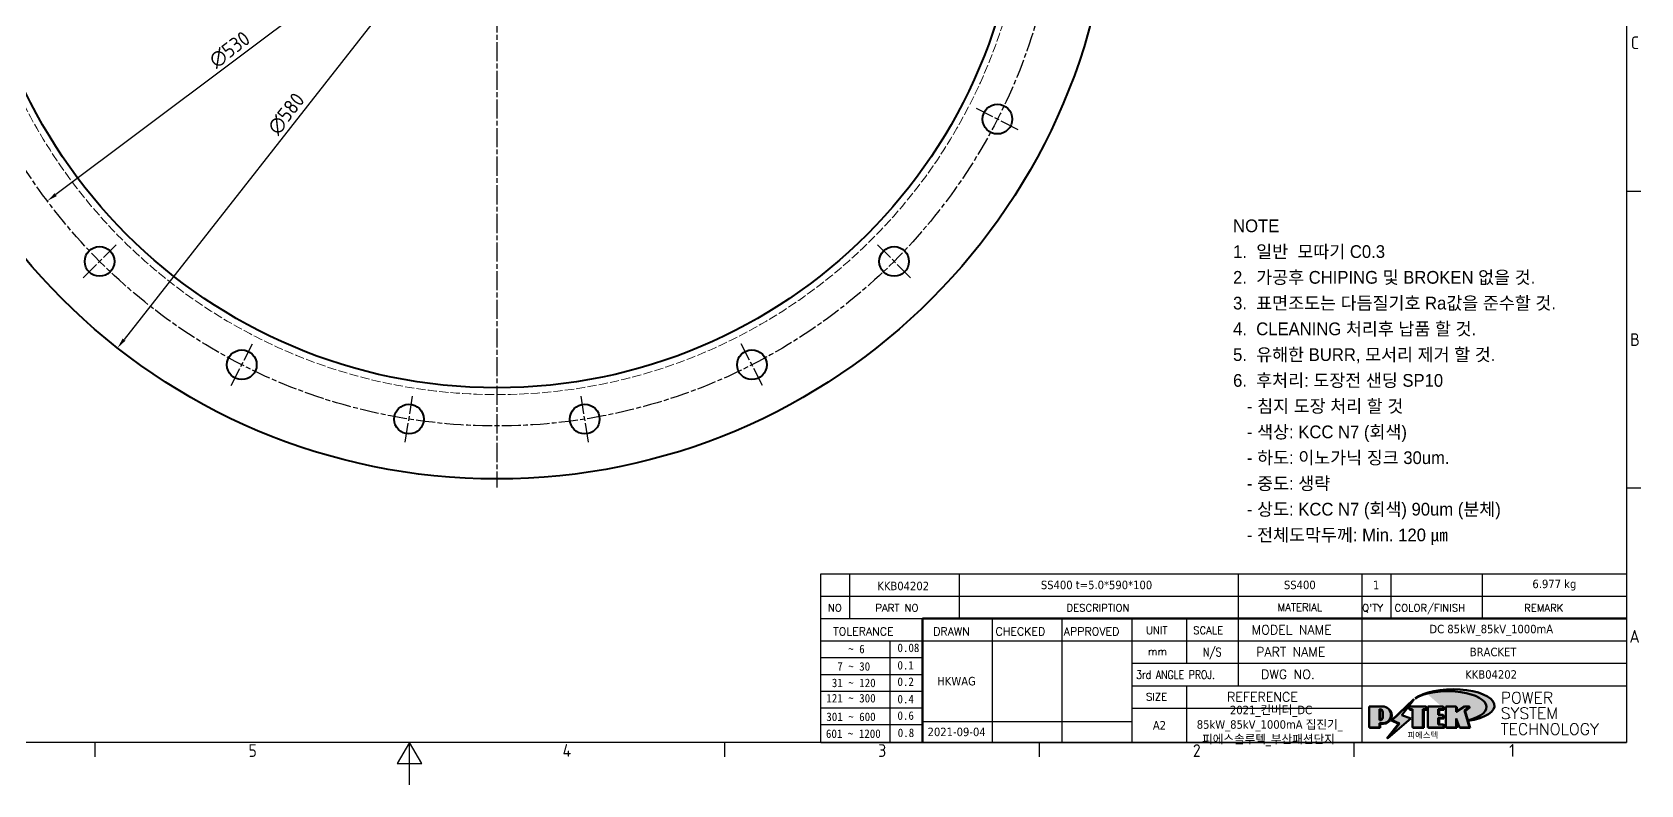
# Model space of a CAD drawing. Header units: millimetres. Extents: x 0 to 1188, y 0 to 840.
# Drawn here: x 416 to 1175, y 0 to 355 of the extents above; entities that cross this region are included whole.
import ezdxf
from ezdxf.enums import TextEntityAlignment as Align

# ---------------------------------------------------------------- set-up
doc = ezdxf.new("R2010")
doc.units = ezdxf.units.MM
doc.header["$LTSCALE"] = 2
doc.linetypes.add('CHAIN', pattern=[0.35429999999999995, 0.2362, -0.0295, 0.0591, -0.0295])
doc.linetypes.add('DASHED', pattern=[0.2067, 0.1654, -0.0413])
doc.layers.get('0').update_dxf_attribs({"color": 3, "lineweight": 25})
for name, color, linetype, lineweight in [('가려진 것(ISO)', 2, 'DASHED', 18), ('가시적인 것(ISO)', 3, 'Continuous', 40), ('경계(ISO)', 7, 'Continuous', 25), ('기호(ISO)', 5, 'Continuous', 25), ('제목(ISO)', 5, 'Continuous', 50), ('중심 표식(ISO)', 1, 'Continuous', 25), ('중심선(ISO)', 1, 'Continuous', 25), ('치수(ISO)', 2, 'Continuous', 25), ('해치(ISO)', 7, 'Continuous', 18)]:
    doc.layers.add(name, color=color, linetype=linetype, lineweight=lineweight)
doc.styles.add('HAN_291', font='')
doc.styles.add('HAN_370', font='', dxfattribs={"width": 2})
doc.styles.add('ISO Proportional', font='arial.ttf')
doc.styles.add('RC_284', font='ROMANC.shx')
doc.styles.add('RC_287', font='ROMANC.shx')
doc.styles.add('RC_292', font='ROMANC.shx')
doc.styles.add('ROMANT_294', font='romant.shx')
doc.styles.add('문자 텍스트_M2B', font='isocp.shx')
doc.styles.add('치수 텍스트_PSTEK_POSCO', font='isocp.shx')
doc.styles.add('텍스트 스타일198', font='tahoma.ttf')
doc.styles.add('텍스트 스타일333', font='ROMANC.shx', dxfattribs={"width": 0.800000011920929})
doc.styles.get('HAN_291').set_extended_font_data('GulimChe')
doc.styles.get('HAN_370').set_extended_font_data('GulimChe')
doc.dimstyles.new('치수_PSTEK_POSCO', dxfattribs={"dimscale": 2, "dimtxt": 3.5, "dimasz": 2.5, "dimexe": 2, "dimexo": 2.5, "dimgap": 1, "dimtad": 1, "dimrnd": 1e-08, "dimdsep": 46, "dimtxsty": '치수 텍스트_PSTEK_POSCO', "dimcen": 0.09, "dimdle": 10, "dimclrd": 7, "dimclre": 7, "dimclrt": 2, "dimadec": 1, "dimazin": 2, "dimtfac": 1, "dimtmove": 0, "dimatfit": 3, "dimfxl": 0, "dimtolj": 1, "dimlwd": -1, "dimlwe": -1, "dimarcsym": 0})

# ---------------------------------------------------------------- blocks, each defined once
blk = doc.blocks.new('경계 Default Border')
at = {"layer": '경계(ISO)'}
for p, q in [((584.0000152587891, 140), (587.400016784668, 140)), ((584.0000152587891, 70), (587.400016784668, 70)), ((222.7499961853027, 10), (222.7499961853027, 6.599999666213989)), ((371.25, 10), (371.25, 6.599999666213989)), ((445.4999923706055, 10), (445.4999923706055, 6.599999666213989)), ((519.7499847412109, 10), (519.7499847412109, 6.599999666213989))]:
    blk.add_line(p, q, dxfattribs=at)
at = {"layer": '경계(ISO)', "flags": 128}
for points in [[(10, 10), (10, 410), (584.0000152587891, 410), (584.0000152587891, 10), (10, 10)], [(297.0000076293945, 0), (297.0000076293945, 10), (294.1132545471191, 5), (299.8867607116699, 5), (297.0000076293945, 10)]]:
    blk.add_lwpolyline(points, dxfattribs=at)
at = {"layer": '경계(ISO)', "color": 2, "char_height": 3.00000011920929, "attachment_point": 7, "style": '문자 텍스트_M2B'}
for s, insert in [('C', (585.0445395201642, 173.4713944559917)), ('B', (584.8782702028949, 103.4713944559917)), ('A', (584.7144008173592, 33.49284856929444)), ('5', (259.0195394605597, 6.57139439638704)), ('4', (333.0984701308117, 6.59999988079071)), ('3', (407.5435395229536, 6.57139439638704)), ('2', (481.752739416884, 6.57139439638704)), ('1', (556.3610661041481, 6.59999988079071))]:
    blk.add_mtext(s, dxfattribs=dict(at, insert=insert))
blk = doc.blocks.new('제목 블록 PSTEK')
h = blk.add_hatch(color=1)
edge = h.paths.add_edge_path(flags=0)
edge.add_line((314.2242174273352, 19.60711530335299), (314.2242174273352, 17.00126995915134))
edge.add_line((314.2242174273352, 17.00126995915134), (314.3485873187598, 17.00126995915134))
edge.add_arc((314.3485873187598, 17.6527312952023), 0.6514613360509371, 270, 360)
edge.add_line((315.0000486548106, 17.6527312952023), (315.0000486548106, 18.95565396730211))
edge.add_arc((314.3485873187598, 18.95565396730212), 0.6514613360508712, 0, 90)
edge.add_line((314.3485873187598, 19.60711530335299), (314.2242174273352, 19.60711530335299))
edge = h.paths.add_edge_path()
edge.add_arc((314.9847713324306, 18.28938669179658), 1.969189947606664, 269.9999999999959, 450)
edge.add_line((314.9847713324306, 20.25857663940318), (311.7664314776902, 20.25857663940324))
edge.add_line((311.7664314776902, 20.25857663940324), (311.7664314776902, 15.3430047401139))
edge.add_line((311.7664314776902, 15.3430047401139), (314.2242174273352, 15.3430047401139))
edge.add_line((314.2242174273352, 15.3430047401139), (314.2242174273352, 16.32019674418991))
edge.add_line((314.2242174273352, 16.32019674418991), (314.9847713324307, 16.32019674418991))
h = blk.add_hatch(color=252)
edge = h.paths.add_edge_path()
edge.add_arc((314.9847713324309, 18.28938669179657), 1.969189947606666, 270, 406.8278729790604)
edge.add_arc((315.1624426058984, 18.1413272972396), 1.969189947606962, -90, 53.560984836317004, ccw=False)
edge.add_line((315.1624426058984, 16.17213734963263), (314.4018887008024, 16.17213734963263))
edge.add_line((314.4018887008024, 16.17213734963263), (314.4018887008024, 15.19494534555726))
edge.add_line((314.4018887008024, 15.19494534555726), (311.9441027511573, 15.19494534555726))
edge.add_line((311.9441027511573, 15.19494534555726), (311.9441027511573, 15.3430047401139))
edge.add_line((311.9441027511573, 15.3430047401139), (314.2242174273352, 15.3430047401139))
edge.add_line((314.2242174273352, 15.3430047401139), (314.2242174273352, 16.32019674418991))
edge.add_line((314.2242174273352, 16.32019674418991), (314.9847713324309, 16.32019674418991))
h = blk.add_hatch(color=252)
edge = h.paths.add_edge_path()
edge.add_line((314.4018887008024, 19.45905590879572), (314.5262585922315, 19.45905590879572))
edge.add_arc((314.5262585922314, 18.80759457274939), 0.6514613360463194, 60.4189348879147, 90.00000000000318, ccw=False)
edge.add_arc((314.3485873187602, 18.95565396730057), 0.6514613360524251, 39.96992292766206, 90.00000000009999)
edge.add_line((314.3485873187591, 19.60711530335307), (314.2242174273352, 19.60711530335298))
edge.add_line((314.2242174273352, 19.60711530335299), (314.2242174273352, 17.00126995915134))
edge.add_line((314.2242174273352, 17.00126995915134), (314.3485873187591, 17.00126995915134))
edge.add_arc((314.3485873187568, 17.652731295233), 0.6514613360816299, 270.0000000002, 274.6930825552478)
edge.add_line((314.4018887008024, 17.0034541317032), (314.4018887008024, 19.45905590879572))
for color, points in [(252, [(317.2195697678507, 17.0593801673321), (322.0326348870767, 21.62682475217465), (322.2781991042243, 21.94392121864296), (317.0471853425802, 16.97985676345368), (318.7512090904202, 16.1899260703855), (316.0018030350395, 12.71868385740789), (316.3356552234328, 13.00206718743325), (318.9235935156908, 16.2694494742633)]), (5, [(321.6183518841322, 17.4193704504104), (319.5281351041078, 18.24969419629727), (322.4505835294948, 22.02344462252142), (317.2195697678507, 17.0593801673321), (318.9235935156908, 16.2694494742633), (316.1741874603099, 12.79820726128571)]), (1, [(324.4839107253602, 19.60711530335299), (325.2419748254881, 19.60711530335299), (325.2419748254881, 20.25857663940324), (321.2266040451076, 20.25857663940324), (321.2266040451076, 19.60711530335299), (321.9846681452406, 19.60711530335299), (321.9846681452406, 15.3430047401139), (324.4839107253602, 15.3430047401139)]), (252, [(321.9846681452406, 19.60711530335299), (321.4042753185749, 19.60711530335299), (321.4042753185749, 19.45905590879572), (321.9846681452406, 19.45905590879572)]), (252, [(324.6615819988275, 19.45905590879572), (325.4196460989604, 19.45905590879572), (325.4196460989604, 20.11051724484596), (325.2419748254881, 20.11051724484596), (325.2419748254881, 19.60711530335299), (324.4839107253602, 19.60711530335299), (324.4839107253602, 15.3430047401139), (322.1623394187076, 15.3430047401139), (322.1623394187076, 15.19494534555726), (324.6615819988275, 15.19494534555726)]), (1, [(329.2277337269622, 20.25857663940324), (325.65654113025, 20.25857663940324), (325.65654113025, 15.3430047401139), (329.3580259941756, 15.3430047401139), (329.3580259941756, 15.9944660761648), (328.1137701654877, 15.9944660761648), (328.1137701654877, 17.56360607323003), (329.2277337269622, 17.56360607323003), (329.2277337269622, 18.25543873810179), (328.1137701654877, 18.25543873810179), (328.1137701654877, 19.60711530335299), (329.2277337269622, 19.60711530335299)]), (252, [(328.2914414389548, 19.45905590879572), (329.4054050004294, 19.45905590879572), (329.4054050004294, 20.11051724484596), (329.2277337269622, 20.11051724484596), (329.2277337269622, 19.60711530335299), (328.1137701654877, 19.60711530335299), (328.1137701654877, 18.25543873810179), (328.2914414389548, 18.25543873810179)]), (1, [(332.3312149849806, 20.25857663940324), (329.8592894925411, 20.25857663940324), (329.8592894925411, 15.3430047401139), (332.3312149849806, 15.3430047401139), (332.3312149849806, 17.4318630164523), (333.0701931098801, 15.3430047401139), (335.4855464857051, 15.3430047401139), (334.2514536401189, 19.30614745124769), (335.4379594596742, 20.25857663940324), (334.3071782107978, 20.25857663940324), (332.3312149849806, 18.99741471888304)]), (252, [(332.5088862584528, 20.1105172448466), (332.3312149849806, 20.1105172448466), (332.3312149849806, 18.99741471888368), (332.5088862584528, 19.11081371413894)]), (252, [(335.6156307331414, 20.11051724484596), (335.2535118015555, 20.11051724484596), (334.2514536401189, 19.30614745124769), (335.4855464857051, 15.3430047401139), (333.1954852176545, 15.3430047401139), (333.2478643833523, 15.19494534555726), (335.6632177591723, 15.19494534555726), (334.4291249135862, 19.15808805669106)]), (252, [(329.5356972676428, 15.8464066816075), (329.3580259941756, 15.8464066816075), (329.3580259941756, 15.3430047401139), (325.8342124037171, 15.3430047401139), (325.8342124037171, 15.19494534555726), (329.5356972676428, 15.19494534555726)]), (252, [(328.2914414389548, 17.41554667867274), (329.4054050004294, 17.41554667867274), (329.4054050004294, 18.10737934354514), (329.2277337269622, 18.10737934354514), (329.2277337269622, 17.56360607323003), (328.1137701654877, 17.56360607323003), (328.1137701654877, 15.9944660761648), (328.2914414389548, 15.9944660761648)]), (252, [(332.5088862584528, 16.92964231796647), (332.3312149849806, 17.43186301645164), (332.3312149849806, 15.3430047401139), (330.0369607660135, 15.3430047401139), (330.0369607660135, 15.19494534555726), (332.5088862584528, 15.19494534555726)])]:
    blk.add_hatch(color=color).paths.add_polyline_path(points)
at = {"layer": '해치(ISO)', "true_color": 0x27d1fc}
h = blk.add_hatch(color=140, dxfattribs=at)
edge = h.paths.add_edge_path()
edge.add_ellipse((330.3660919371412, 20.15576403068321), major_axis=(9.100907360794343, 0), ratio=0.4069904968023172, start_angle=301.3098473703837, end_angle=507.7436900681698)
edge.add_ellipse((331.5340919371412, 20.4634168429492), major_axis=(-9.82350664112931, 0), ratio=0.3942600559756514, start_angle=111.51207141178469, end_angle=334.47025347086895, ccw=False)
edge.add_line((335.1363447531188, 16.8601935978785), (335.0955236905705, 16.99119398620872))
at = {"color": 180}
for p, q in [((182.475792979055, 11.79100474011392), (182.4757929790549, 51.56524660363496)), ((182.4757929790549, 51.56524660363496), (372.4757929537551, 51.56524660363496)), ((189.2651435055721, 51.56524660363496), (189.2651435055722, 41.00524660363494)), ((215.2152739891528, 41.00524660363494), (215.2152739891528, 51.56524660363496)), ((280.8758854511282, 51.56524660363496), (280.8758854511282, 41.00524660363494)), ((310.0881549537552, 51.56524660363496), (310.0881549537553, 41.00524660363494)), ((316.9044520275131, 51.56524660363496), (316.9044520275127, 41.00524660363494)), ((338.4566026226726, 51.56524660363496), (338.4566026226727, 41.00524660363494)), ((372.4757929537551, 51.56524660363496), (372.4757929537551, 11.79100474011389)), ((182.475792979055, 46.2852466036349), (372.4757929537551, 46.28524660363492)), ((182.475792979055, 41.00524660363493), (206.451475290024, 41.00524660363493)), ((222.9401812389276, 11.79100474011392), (222.9401812389276, 41.00524660363494)), ((239.4288871878316, 11.79100474011392), (239.4288871878316, 41.00524660363494)), ((255.9175931367356, 11.79100474011392), (255.9175931367356, 41.00524660363494)), ((268.6918866058747, 41.00524660363494), (268.6918866058747, 30.44524660363498)), ((280.8758854511282, 41.00524660363494), (280.8758854511282, 25.16524660363502)), ((310.088154953755, 41.00524660363494), (310.088154953755, 11.79100474011392)), ((182.475792979055, 35.72524660363497), (206.451475290024, 35.72524660363497)), ((198.8621818849491, 12.02524660363491), (198.8621818849491, 35.72524660363497)), ((206.451475290024, 35.72524660363497), (372.4757929537551, 35.72524660363497)), ((182.475792979055, 31.77524660363492), (206.451475290024, 31.77524660363492)), ((255.917593136736, 30.44524660363498), (372.4757929537552, 30.44524660363501)), ((182.475792979055, 27.82524660363487), (206.451475290024, 27.82524660363487)), ((182.475792979055, 23.87524660363505), (206.451475290024, 23.87524660363505)), ((255.9175931367359, 25.16524660363502), (372.4757929537552, 25.165246603635)), ((268.6918866058744, 25.16524660363502), (268.6918866058744, 11.79100474011392)), ((182.475792979055, 19.92524660363478), (206.451475290024, 19.92524660363478)), ((255.9175931367359, 19.88524660363481), (310.0881549537553, 19.88524660363481)), ((182.475792979055, 15.97524660363496), (206.451475290024, 15.97524660363496)), ((206.451475290024, 16.74100474011396), (255.9175931367359, 16.74100474011396)), ((182.475792979055, 11.79100474011392), (372.4757929537551, 11.79100474011389))]:
    blk.add_line(p, q, dxfattribs=at)
at = {"color": 7, "lineweight": 50}
for p, q in [((206.4514752900237, 11.79100474011392), (206.4514752900237, 41.00524660363494)), ((206.451475290024, 41.00524660363494), (372.4757929537551, 41.00524660363496))]:
    blk.add_line(p, q, dxfattribs=at)
at = {"color": 7}
for p, q in [((311.7664314776902, 20.25900474011391), (311.7664314776902, 15.34300474011391)), ((314.9847713324309, 20.25857663940324), (311.7664314776902, 20.25857663940324)), ((314.9847713324309, 20.25857663940324), (311.7664314776902, 20.25857663940324)), ((311.7664314776902, 20.25857663940324), (311.7664314776902, 15.3430047401139)), ((314.2242174273352, 17.00126995915134), (314.2242174273352, 19.60711530335299)), ((314.2242174273352, 19.60711530335299), (314.3485873187591, 19.60711530335299)), ((314.3485873187591, 19.60711530335299), (314.2242174273352, 19.60711530335299)), ((314.2242174273352, 19.60711530335299), (314.2242174273352, 17.00126995915134)), ((314.2242174273352, 17.00126995915134), (314.2242174273352, 19.60711530335299)), ((314.2242174273352, 19.60711530335299), (314.3485873187591, 19.60711530335299)), ((314.4018887008024, 19.45905590879572), (314.5262585922314, 19.45905590879572)), ((314.4018887008024, 17.0034541317032), (314.4018887008024, 19.45905590879572)), ((322.2781991042243, 21.94392121864296), (317.0471853425802, 16.97985676345368)), ((322.4505835294948, 22.02344462252142), (317.2195697678507, 17.0593801673321)), ((317.2195697678507, 17.0593801673321), (322.0326348870767, 21.62682475217465)), ((319.5281351041078, 18.24969419629727), (322.4505835294948, 22.02344462252142)), ((325.2419748254881, 20.25857663940324), (321.2266040451076, 20.25857663940324)), ((321.2266040451076, 20.25857663940324), (321.2266040451076, 19.60711530335299)), ((325.2419748254881, 20.25857663940324), (321.2266040451076, 20.25857663940324)), ((321.2266040451076, 20.25857663940324), (321.2266040451076, 19.60711530335299)), ((321.2266040451076, 19.60711530335299), (321.9846681452406, 19.60711530335299)), ((321.2266040451076, 19.60711530335299), (321.9846681452406, 19.60711530335299)), ((321.4042753185749, 19.60711530335299), (321.4042753185749, 19.45905590879572)), ((321.9846681452406, 19.60711530335299), (321.4042753185749, 19.60711530335299)), ((321.4042753185749, 19.45905590879572), (321.9846681452406, 19.45905590879572)), ((321.9846681452406, 19.60711530335299), (321.9846681452406, 15.3430047401139)), ((321.9846681452406, 19.45905590879572), (321.9846681452406, 19.60711530335299)), ((321.9846681452406, 19.60711530335299), (321.9846681452406, 15.3430047401139)), ((322.0326348870767, 21.62682475217465), (322.2781991042243, 21.94392121864296)), ((324.4839107253602, 19.60711530335299), (325.2419748254881, 19.60711530335299)), ((324.4839107253602, 15.3430047401139), (324.4839107253602, 19.60711530335299)), ((325.2419748254881, 19.60711530335299), (324.4839107253602, 19.60711530335299)), ((324.4839107253602, 19.60711530335299), (324.4839107253602, 15.3430047401139)), ((324.4839107253602, 19.60711530335299), (325.2419748254881, 19.60711530335299)), ((324.4839107253602, 15.3430047401139), (324.4839107253602, 19.60711530335299)), ((324.6615819988275, 19.45905590879572), (325.4196460989604, 19.45905590879572)), ((324.6615819988275, 15.19494534555726), (324.6615819988275, 19.45905590879572)), ((325.2419748254881, 19.60711530335299), (325.2419748254881, 20.25857663940324)), ((325.2419748254881, 19.60711530335299), (325.2419748254881, 20.25857663940324)), ((325.4196460989604, 20.11051724484596), (325.2419748254881, 20.11051724484596)), ((325.2419748254881, 20.11051724484596), (325.2419748254881, 19.60711530335299)), ((325.4196460989604, 19.45905590879572), (325.4196460989604, 20.11051724484596)), ((329.2277337269622, 20.25857663940324), (325.65654113025, 20.25857663940324)), ((325.65654113025, 20.25857663940324), (325.65654113025, 15.3430047401139)), ((325.65654113025, 20.25857663940324), (325.65654113025, 15.3430047401139)), ((329.2277337269622, 20.25857663940324), (325.65654113025, 20.25857663940324)), ((328.1137701654877, 18.25543873810179), (328.1137701654877, 19.60711530335299)), ((328.1137701654877, 19.60711530335299), (329.2277337269622, 19.60711530335299)), ((329.2277337269622, 19.60711530335299), (328.1137701654877, 19.60711530335299)), ((328.1137701654877, 19.60711530335299), (328.1137701654877, 18.25543873810179)), ((328.1137701654877, 18.25543873810179), (328.1137701654877, 19.60711530335299)), ((328.1137701654877, 19.60711530335299), (329.2277337269622, 19.60711530335299)), ((328.2914414389548, 18.25543873810179), (328.2914414389548, 19.45905590879572)), ((328.2914414389548, 19.45905590879572), (329.4054050004294, 19.45905590879572)), ((329.2277337269622, 19.60711530335299), (329.2277337269622, 20.25857663940324)), ((329.2277337269622, 19.60711530335299), (329.2277337269622, 20.25857663940324)), ((329.4054050004294, 20.11051724484596), (329.2277337269622, 20.11051724484596)), ((329.2277337269622, 20.11051724484596), (329.2277337269622, 19.60711530335299)), ((329.4054050004294, 19.45905590879572), (329.4054050004294, 20.11051724484596)), ((332.3312149849806, 20.25857663940324), (329.8592894925411, 20.25857663940324)), ((329.8592894925411, 20.25857663940324), (329.8592894925411, 15.3430047401139)), ((329.8592894925411, 20.25857663940324), (329.8592894925411, 15.3430047401139)), ((332.3312149849806, 20.25857663940324), (329.8592894925411, 20.25857663940324)), ((334.3071782107978, 20.25857663940324), (332.3312149849806, 18.99741471888304)), ((332.3312149849806, 18.99741471888304), (332.3312149849806, 20.25857663940324)), ((334.3071782107978, 20.25857663940324), (332.3312149849806, 18.99741471888304)), ((332.3312149849806, 18.99741471888304), (332.3312149849806, 20.25857663940324)), ((332.5088862584528, 20.1105172448466), (332.3312149849806, 20.1105172448466)), ((332.3312149849806, 20.1105172448466), (332.3312149849806, 18.99741471888368)), ((332.3312149849806, 18.99741471888368), (332.5088862584528, 19.11081371413894)), ((332.5088862584528, 19.11081371413894), (332.5088862584528, 20.1105172448466)), ((334.2514536401189, 19.30614745124769), (335.4379594596742, 20.25857663940324)), ((334.2514536401189, 19.30614745124769), (335.4379594596742, 20.25857663940324)), ((335.2535118015555, 20.11051724484596), (334.2514536401189, 19.30614745124769)), ((335.4855464857051, 15.3430047401139), (334.2514536401189, 19.30614745124769)), ((334.2514536401189, 19.30614745124769), (335.4855464857051, 15.3430047401139)), ((335.4855464857051, 15.3430047401139), (334.2514536401189, 19.30614745124769)), ((335.4379594596742, 20.25857663940324), (334.3071782107978, 20.25857663940324)), ((335.4379594596742, 20.25857663940324), (334.3071782107978, 20.25857663940324)), ((334.4291249135862, 19.15808805669104), (335.6156307331414, 20.11051724484596)), ((335.6632177591723, 15.19494534555726), (334.4291249135862, 19.15808805669104)), ((335.6156307331414, 20.11051724484596), (335.2535118015555, 20.11051724484596)), ((311.7664314776902, 15.3430047401139), (314.2242174273352, 15.3430047401139)), ((311.7664314776902, 15.3430047401139), (314.2242174273352, 15.3430047401139)), ((314.2242174273352, 15.3430047401139), (311.9441027511573, 15.3430047401139)), ((311.9441027511573, 15.3430047401139), (311.9441027511573, 15.19494534555726)), ((311.9441027511573, 15.19494534555726), (314.4018887008024, 15.19494534555726)), ((314.3485873187591, 17.00126995915134), (314.2242174273352, 17.00126995915134)), ((314.2242174273352, 17.00126995915134), (314.3485873187591, 17.00126995915134)), ((314.3485873187591, 17.00126995915134), (314.2242174273352, 17.00126995915134)), ((314.2242174273352, 16.32019674418991), (314.9847713324309, 16.32019674418991)), ((314.2242174273352, 15.3430047401139), (314.2242174273352, 16.32019674418991)), ((314.9847713324309, 16.32019674418991), (314.2242174273352, 16.32019674418991)), ((314.2242174273352, 16.32019674418991), (314.2242174273352, 15.3430047401139)), ((314.2242174273352, 16.32019674418991), (314.9847713324309, 16.32019674418991)), ((314.2242174273352, 15.3430047401139), (314.2242174273352, 16.32019674418991)), ((314.4018887008024, 16.17213734963263), (315.162442605898, 16.17213734963263)), ((314.4018887008024, 15.19494534555726), (314.4018887008024, 16.17213734963263)), ((315.0000486548106, 18.95565396730275), (315.0000486548106, 17.65273129520161)), ((315.0000486548106, 18.95565396730275), (315.0000486548106, 17.65273129520161)), ((318.7512090904202, 16.1899260703855), (316.0018030350395, 12.71868385740789)), ((316.1741874603099, 12.79820726128571), (321.6183518841322, 17.4193704504104)), ((318.9235935156908, 16.2694494742633), (316.1741874603099, 12.79820726128571)), ((316.3356552234328, 13.00206718743325), (318.9235935156908, 16.2694494742633)), ((317.0471853425802, 16.97985676345368), (318.7512090904202, 16.1899260703855)), ((318.9235935156908, 16.2694494742633), (317.2195697678507, 17.0593801673321)), ((317.2195697678507, 17.0593801673321), (318.9235935156908, 16.2694494742633)), ((321.6183518841322, 17.4193704504104), (319.5281351041078, 18.24969419629727)), ((321.9846681452406, 15.3430047401139), (324.4839107253602, 15.3430047401139)), ((321.9846681452406, 15.3430047401139), (324.4839107253602, 15.3430047401139)), ((324.4839107253602, 15.3430047401139), (322.1623394187076, 15.3430047401139)), ((322.1623394187076, 15.3430047401139), (322.1623394187076, 15.19494534555726)), ((322.1623394187076, 15.19494534555726), (324.6615819988275, 15.19494534555726)), ((325.65654113025, 15.3430047401139), (329.3580259941756, 15.3430047401139)), ((325.65654113025, 15.3430047401139), (329.3580259941756, 15.3430047401139)), ((329.3580259941756, 15.3430047401139), (325.8342124037171, 15.3430047401139)), ((325.8342124037171, 15.3430047401139), (325.8342124037171, 15.19494534555726)), ((325.8342124037171, 15.19494534555726), (329.5356972676428, 15.19494534555726)), ((329.2277337269622, 18.25543873810179), (328.1137701654877, 18.25543873810179)), ((328.1137701654877, 18.25543873810179), (328.2914414389548, 18.25543873810179)), ((329.2277337269622, 18.25543873810179), (328.1137701654877, 18.25543873810179)), ((328.1137701654877, 17.56360607323003), (329.2277337269622, 17.56360607323003)), ((328.1137701654877, 15.9944660761648), (328.1137701654877, 17.56360607323003)), ((329.2277337269622, 17.56360607323003), (328.1137701654877, 17.56360607323003)), ((328.1137701654877, 17.56360607323003), (328.1137701654877, 15.9944660761648)), ((328.1137701654877, 17.56360607323003), (329.2277337269622, 17.56360607323003)), ((328.1137701654877, 15.9944660761648), (328.1137701654877, 17.56360607323003)), ((329.3580259941756, 15.9944660761648), (328.1137701654877, 15.9944660761648)), ((328.1137701654877, 15.9944660761648), (328.2914414389548, 15.9944660761648)), ((329.3580259941756, 15.9944660761648), (328.1137701654877, 15.9944660761648)), ((328.2914414389548, 15.9944660761648), (328.2914414389548, 17.41554667867274)), ((328.2914414389548, 17.41554667867274), (329.4054050004294, 17.41554667867274)), ((329.2277337269622, 17.56360607323003), (329.2277337269622, 18.25543873810179)), ((329.2277337269622, 17.56360607323003), (329.2277337269622, 18.25543873810179)), ((329.4054050004294, 18.10737934354514), (329.2277337269622, 18.10737934354514)), ((329.2277337269622, 18.10737934354514), (329.2277337269622, 17.56360607323003)), ((329.3580259941756, 15.3430047401139), (329.3580259941756, 15.9944660761648)), ((329.3580259941756, 15.3430047401139), (329.3580259941756, 15.9944660761648)), ((329.5356972676428, 15.8464066816075), (329.3580259941756, 15.8464066816075)), ((329.3580259941756, 15.8464066816075), (329.3580259941756, 15.3430047401139)), ((329.4054050004294, 17.41554667867274), (329.4054050004294, 18.10737934354514)), ((329.5356972676428, 15.19494534555726), (329.5356972676428, 15.8464066816075)), ((329.8592894925411, 15.3430047401139), (332.3312149849806, 15.3430047401139)), ((329.8592894925411, 15.3430047401139), (332.3312149849806, 15.3430047401139)), ((332.3312149849806, 15.3430047401139), (330.0369607660135, 15.3430047401139)), ((330.0369607660135, 15.3430047401139), (330.0369607660135, 15.19494534555726)), ((330.0369607660135, 15.19494534555726), (332.5088862584528, 15.19494534555726)), ((332.3312149849806, 17.4318630164523), (333.0701931098801, 15.3430047401139)), ((332.3312149849806, 15.3430047401139), (332.3312149849806, 17.4318630164523)), ((332.5088862584528, 16.92964231796647), (332.3312149849806, 17.43186301645164)), ((332.3312149849806, 17.43186301645164), (332.3312149849806, 15.3430047401139)), ((332.3312149849806, 17.4318630164523), (333.0701931098801, 15.3430047401139)), ((332.3312149849806, 15.3430047401139), (332.3312149849806, 17.4318630164523)), ((332.5088862584528, 15.19494534555726), (332.5088862584528, 16.92964231796647)), ((333.0701931098801, 15.3430047401139), (335.4855464857051, 15.3430047401139)), ((333.0701931098801, 15.3430047401139), (335.4855464857051, 15.3430047401139)), ((335.4855464857051, 15.3430047401139), (333.1954852176545, 15.3430047401139)), ((333.1954852176545, 15.3430047401139), (333.2478643833523, 15.19494534555726)), ((333.2478643833523, 15.19494534555726), (335.6632177591723, 15.19494534555726)), ((345.0447381189468, 17.50375595811051), (344.9867755289346, 17.689895936919)), ((316.0018030350395, 12.71868385740789), (316.3356552234328, 13.00206718743325))]:
    blk.add_line(p, q, dxfattribs=at)
at = {"color": 1}
for p, q in [((314.9847713324309, 20.25857663940324), (311.7664314776902, 20.25857663940324)), ((311.7664314776902, 20.25857663940324), (311.7664314776902, 15.3430047401139)), ((314.2242174273352, 17.00126995915134), (314.2242174273352, 19.60711530335299)), ((314.2242174273352, 19.60711530335299), (314.3485873187591, 19.60711530335299)), ((325.2419748254881, 20.25857663940324), (321.2266040451076, 20.25857663940324)), ((321.2266040451076, 20.25857663940324), (321.2266040451076, 19.60711530335299)), ((321.2266040451076, 19.60711530335299), (321.9846681452406, 19.60711530335299)), ((321.9846681452406, 19.60711530335299), (321.9846681452406, 15.3430047401139)), ((324.4839107253602, 19.60711530335299), (325.2419748254881, 19.60711530335299)), ((324.4839107253602, 15.3430047401139), (324.4839107253602, 19.60711530335299)), ((325.2419748254881, 19.60711530335299), (325.2419748254881, 20.25857663940324)), ((329.2277337269622, 20.25857663940324), (325.65654113025, 20.25857663940324)), ((325.65654113025, 20.25857663940324), (325.65654113025, 15.3430047401139)), ((328.1137701654877, 18.25543873810179), (328.1137701654877, 19.60711530335299)), ((328.1137701654877, 19.60711530335299), (329.2277337269622, 19.60711530335299)), ((329.2277337269622, 19.60711530335299), (329.2277337269622, 20.25857663940324)), ((332.3312149849806, 20.25857663940324), (329.8592894925411, 20.25857663940324)), ((329.8592894925411, 20.25857663940324), (329.8592894925411, 15.3430047401139)), ((334.3071782107978, 20.25857663940324), (332.3312149849806, 18.99741471888304)), ((332.3312149849806, 18.99741471888304), (332.3312149849806, 20.25857663940324)), ((334.2514536401189, 19.30614745124769), (335.4379594596742, 20.25857663940324)), ((335.4855464857051, 15.3430047401139), (334.2514536401189, 19.30614745124769)), ((335.4379594596742, 20.25857663940324), (334.3071782107978, 20.25857663940324)), ((311.7664314776902, 15.3430047401139), (314.2242174273352, 15.3430047401139)), ((314.3485873187591, 17.00126995915134), (314.2242174273352, 17.00126995915134)), ((314.2242174273352, 16.32019674418991), (314.9847713324309, 16.32019674418991)), ((314.2242174273352, 15.3430047401139), (314.2242174273352, 16.32019674418991)), ((315.0000486548106, 18.95565396730275), (315.0000486548106, 17.65273129520161)), ((321.9846681452406, 15.3430047401139), (324.4839107253602, 15.3430047401139)), ((325.65654113025, 15.3430047401139), (329.3580259941756, 15.3430047401139)), ((329.2277337269622, 18.25543873810179), (328.1137701654877, 18.25543873810179)), ((328.1137701654877, 17.56360607323003), (329.2277337269622, 17.56360607323003)), ((328.1137701654877, 15.9944660761648), (328.1137701654877, 17.56360607323003)), ((329.3580259941756, 15.9944660761648), (328.1137701654877, 15.9944660761648)), ((329.2277337269622, 17.56360607323003), (329.2277337269622, 18.25543873810179)), ((329.3580259941756, 15.3430047401139), (329.3580259941756, 15.9944660761648)), ((329.8592894925411, 15.3430047401139), (332.3312149849806, 15.3430047401139)), ((332.3312149849806, 17.4318630164523), (333.0701931098801, 15.3430047401139)), ((332.3312149849806, 15.3430047401139), (332.3312149849806, 17.4318630164523)), ((333.0701931098801, 15.3430047401139), (335.4855464857051, 15.3430047401139))]:
    blk.add_line(p, q, dxfattribs=at)
at = {"color": 5}
for p, q in [((322.4505835294948, 22.02344462252142), (317.2195697678507, 17.0593801673321)), ((319.5281351041078, 18.24969419629727), (322.4505835294948, 22.02344462252142)), ((316.1741874603099, 12.79820726128571), (321.6183518841322, 17.4193704504104)), ((318.9235935156908, 16.2694494742633), (316.1741874603099, 12.79820726128571)), ((317.2195697678507, 17.0593801673321), (318.9235935156908, 16.2694494742633)), ((321.6183518841322, 17.4193704504104), (319.5281351041078, 18.24969419629727))]:
    blk.add_line(p, q, dxfattribs=at)
at = {"color": 7}
for centre, radius, start, end in [((314.3485873187598, 18.95565396730211), 0.6514613360508712, 0, 90), ((314.3485873187602, 18.95565396730057), 0.6514613360524251, 39.96992292766117, 90), ((314.3485873187598, 18.95565396730212), 0.6514613360508712, 0, 90), ((314.5262585922314, 18.80759457274939), 0.6514613360463193, 60.41893488791137, 90), ((314.9847713324309, 18.28938669179658), 1.969189947606665, 270, 90), ((314.9847713324309, 18.28938669179658), 1.969189947606665, 270, 90), ((314.9847713324307, 18.2893866917965), 1.969189947606594, 270, 46.82787297909833), ((315.1624426058984, 18.1413272972396), 1.969189947606961, 270, 53.56098483636067), ((314.3485873187597, 17.65273129520228), 0.6514613360509381, 270, 0), ((314.3485873187598, 17.6527312952023), 0.6514613360509381, 270, 0), ((314.3485873187568, 17.652731295233), 0.6514613360816299, 270, 274.6930825552478)]:
    blk.add_arc(centre, radius, start, end, dxfattribs=at)
at = {"color": 1}
for centre, radius, start, end in [((314.3485873187598, 18.95565396730211), 0.6514613360508712, 0, 90), ((314.9847713324309, 18.28938669179657), 1.969189947606665, 270, 90), ((314.3485873187598, 17.6527312952023), 0.6514613360509381, 270, 0)]:
    blk.add_arc(centre, radius, start, end, dxfattribs=at)
at = {"layer": '제목(ISO)', "lineweight": 18}
blk.add_line((182.475792979055, 35.72500474011393), (182.475792979055, 11.79100474011392), dxfattribs=at)
at = {"layer": '제목(ISO)'}
for p, q in [((314.9847713324306, 20.25857663940324), (311.7664314776902, 20.25857663940324)), ((311.7664314776902, 20.25857663940324), (311.7664314776902, 15.3430047401139)), ((314.2242174273352, 17.00126995915134), (314.2242174273352, 19.60711530335299)), ((314.2242174273352, 19.60711530335299), (314.3485873187598, 19.60711530335299)), ((314.3485873187591, 19.60711530335299), (314.2242174273352, 19.60711530335299)), ((314.2242174273352, 19.60711530335299), (314.2242174273352, 17.00126995915134)), ((314.4018887008024, 19.45905590879572), (314.5262585922314, 19.45905590879572)), ((314.4018887008024, 17.0034541317032), (314.4018887008024, 19.45905590879572)), ((322.2781991042243, 21.94392121864296), (317.0471853425802, 16.97985676345368)), ((322.4505835294948, 22.02344462252142), (317.2195697678507, 17.0593801673321)), ((317.2195697678507, 17.0593801673321), (322.0326348870767, 21.62682475217465)), ((319.5281351041078, 18.24969419629727), (322.4505835294948, 22.02344462252142)), ((325.2419748254881, 20.25857663940324), (321.2266040451076, 20.25857663940324)), ((321.2266040451076, 20.25857663940324), (321.2266040451076, 19.60711530335299)), ((321.2266040451076, 19.60711530335299), (321.9846681452406, 19.60711530335299)), ((321.9846681452406, 19.60711530335299), (321.4042753185749, 19.60711530335299)), ((321.4042753185749, 19.60711530335299), (321.4042753185749, 19.45905590879572)), ((321.4042753185749, 19.45905590879572), (321.9846681452406, 19.45905590879572)), ((321.9846681452406, 19.60711530335299), (321.9846681452406, 15.3430047401139)), ((321.9846681452406, 19.45905590879572), (321.9846681452406, 19.60711530335299)), ((322.0326348870767, 21.62682475217465), (322.2781991042243, 21.94392121864296)), ((324.4839107253602, 19.60711530335299), (325.2419748254881, 19.60711530335299)), ((324.4839107253602, 15.3430047401139), (324.4839107253602, 19.60711530335299)), ((325.2419748254881, 19.60711530335299), (324.4839107253602, 19.60711530335299)), ((324.4839107253602, 19.60711530335299), (324.4839107253602, 15.3430047401139)), ((324.6615819988275, 19.45905590879572), (325.4196460989604, 19.45905590879572)), ((324.6615819988275, 15.19494534555726), (324.6615819988275, 19.45905590879572)), ((325.2419748254881, 19.60711530335299), (325.2419748254881, 20.25857663940324)), ((325.4196460989604, 20.11051724484596), (325.2419748254881, 20.11051724484596)), ((325.2419748254881, 20.11051724484596), (325.2419748254881, 19.60711530335299)), ((325.4196460989604, 19.45905590879572), (325.4196460989604, 20.11051724484596)), ((329.2277337269622, 20.25857663940324), (325.65654113025, 20.25857663940324)), ((325.65654113025, 20.25857663940324), (325.65654113025, 15.3430047401139)), ((328.1137701654877, 18.25543873810179), (328.1137701654877, 19.60711530335299)), ((328.1137701654877, 19.60711530335299), (329.2277337269622, 19.60711530335299)), ((329.2277337269622, 19.60711530335299), (328.1137701654877, 19.60711530335299)), ((328.1137701654877, 19.60711530335299), (328.1137701654877, 18.25543873810179)), ((328.2914414389548, 19.45905590879572), (329.4054050004294, 19.45905590879572)), ((328.2914414389548, 18.25543873810179), (328.2914414389548, 19.45905590879572)), ((329.2277337269622, 19.60711530335299), (329.2277337269622, 20.25857663940324)), ((329.4054050004294, 20.11051724484596), (329.2277337269622, 20.11051724484596)), ((329.2277337269622, 20.11051724484596), (329.2277337269622, 19.60711530335299)), ((329.4054050004294, 19.45905590879572), (329.4054050004294, 20.11051724484596)), ((332.3312149849806, 20.25857663940324), (329.8592894925411, 20.25857663940324)), ((329.8592894925411, 20.25857663940324), (329.8592894925411, 15.3430047401139)), ((334.3071782107978, 20.25857663940324), (332.3312149849806, 18.99741471888304)), ((332.3312149849806, 18.99741471888304), (332.3312149849806, 20.25857663940324)), ((332.5088862584528, 20.1105172448466), (332.3312149849806, 20.1105172448466)), ((332.3312149849806, 20.1105172448466), (332.3312149849806, 18.99741471888368)), ((332.3312149849806, 18.99741471888368), (332.5088862584528, 19.11081371413894)), ((332.5088862584528, 19.11081371413894), (332.5088862584528, 20.1105172448466)), ((334.2514536401189, 19.30614745124769), (335.4379594596742, 20.25857663940324)), ((335.2535118015555, 20.11051724484596), (334.2514536401189, 19.30614745124769)), ((335.4855464857051, 15.3430047401139), (334.2514536401189, 19.30614745124769)), ((334.2514536401189, 19.30614745124769), (335.4855464857051, 15.3430047401139)), ((335.4379594596742, 20.25857663940324), (334.3071782107978, 20.25857663940324)), ((334.4291249135862, 19.15808805669106), (335.6156307331414, 20.11051724484596)), ((335.6632177591723, 15.19494534555726), (334.4291249135862, 19.15808805669106)), ((335.6156307331414, 20.11051724484596), (335.2535118015555, 20.11051724484596)), ((311.7664314776902, 15.3430047401139), (314.2242174273352, 15.3430047401139)), ((314.2242174273352, 15.3430047401139), (311.9441027511573, 15.3430047401139)), ((311.9441027511573, 15.3430047401139), (311.9441027511573, 15.19494534555726)), ((311.9441027511573, 15.19494534555726), (314.4018887008024, 15.19494534555726)), ((314.3485873187598, 17.00126995915134), (314.2242174273352, 17.00126995915134)), ((314.2242174273352, 17.00126995915134), (314.3485873187591, 17.00126995915134)), ((314.2242174273352, 15.3430047401139), (314.2242174273352, 16.32019674418991)), ((314.2242174273352, 16.32019674418991), (314.9847713324307, 16.32019674418991)), ((314.9847713324309, 16.32019674418991), (314.2242174273352, 16.32019674418991)), ((314.2242174273352, 16.32019674418991), (314.2242174273352, 15.3430047401139)), ((314.4018887008024, 15.19494534555726), (314.4018887008024, 16.17213734963263)), ((314.4018887008024, 16.17213734963263), (315.1624426058984, 16.17213734963263)), ((315.0000486548106, 18.95565396730211), (315.0000486548106, 17.6527312952023)), ((318.7512090904202, 16.1899260703855), (316.0018030350395, 12.71868385740789)), ((316.1741874603099, 12.79820726128571), (321.6183518841322, 17.4193704504104)), ((318.9235935156908, 16.2694494742633), (316.1741874603099, 12.79820726128571)), ((316.3356552234328, 13.00206718743325), (318.9235935156908, 16.2694494742633)), ((317.0471853425802, 16.97985676345368), (318.7512090904202, 16.1899260703855)), ((317.2195697678507, 17.0593801673321), (318.9235935156908, 16.2694494742633)), ((318.9235935156908, 16.2694494742633), (317.2195697678507, 17.0593801673321)), ((321.6183518841322, 17.4193704504104), (319.5281351041078, 18.24969419629727)), ((321.9846681452406, 15.3430047401139), (324.4839107253602, 15.3430047401139)), ((324.4839107253602, 15.3430047401139), (322.1623394187076, 15.3430047401139)), ((322.1623394187076, 15.3430047401139), (322.1623394187076, 15.19494534555726)), ((322.1623394187076, 15.19494534555726), (324.6615819988275, 15.19494534555726)), ((325.65654113025, 15.3430047401139), (329.3580259941756, 15.3430047401139)), ((329.3580259941756, 15.3430047401139), (325.8342124037171, 15.3430047401139)), ((325.8342124037171, 15.3430047401139), (325.8342124037171, 15.19494534555726)), ((325.8342124037171, 15.19494534555726), (329.5356972676428, 15.19494534555726)), ((329.2277337269622, 18.25543873810179), (328.1137701654877, 18.25543873810179)), ((328.1137701654877, 18.25543873810179), (328.2914414389548, 18.25543873810179)), ((328.1137701654877, 15.9944660761648), (328.1137701654877, 17.56360607323003)), ((328.1137701654877, 17.56360607323003), (329.2277337269622, 17.56360607323003)), ((329.2277337269622, 17.56360607323003), (328.1137701654877, 17.56360607323003)), ((328.1137701654877, 17.56360607323003), (328.1137701654877, 15.9944660761648)), ((329.3580259941756, 15.9944660761648), (328.1137701654877, 15.9944660761648)), ((328.1137701654877, 15.9944660761648), (328.2914414389548, 15.9944660761648)), ((328.2914414389548, 17.41554667867274), (329.4054050004294, 17.41554667867274)), ((328.2914414389548, 15.9944660761648), (328.2914414389548, 17.41554667867274)), ((329.2277337269622, 17.56360607323003), (329.2277337269622, 18.25543873810179)), ((329.4054050004294, 18.10737934354514), (329.2277337269622, 18.10737934354514)), ((329.2277337269622, 18.10737934354514), (329.2277337269622, 17.56360607323003)), ((329.3580259941756, 15.3430047401139), (329.3580259941756, 15.9944660761648)), ((329.5356972676428, 15.8464066816075), (329.3580259941756, 15.8464066816075)), ((329.3580259941756, 15.8464066816075), (329.3580259941756, 15.3430047401139)), ((329.4054050004294, 17.41554667867274), (329.4054050004294, 18.10737934354514)), ((329.5356972676428, 15.19494534555726), (329.5356972676428, 15.8464066816075)), ((329.8592894925411, 15.3430047401139), (332.3312149849806, 15.3430047401139)), ((332.3312149849806, 15.3430047401139), (330.0369607660135, 15.3430047401139)), ((330.0369607660135, 15.3430047401139), (330.0369607660135, 15.19494534555726)), ((330.0369607660135, 15.19494534555726), (332.5088862584528, 15.19494534555726)), ((332.3312149849806, 15.3430047401139), (332.3312149849806, 17.4318630164523)), ((332.3312149849806, 17.4318630164523), (333.0701931098801, 15.3430047401139)), ((332.5088862584528, 16.92964231796647), (332.3312149849806, 17.43186301645164)), ((332.3312149849806, 17.43186301645164), (332.3312149849806, 15.3430047401139)), ((332.5088862584528, 15.19494534555726), (332.5088862584528, 16.92964231796647)), ((333.0701931098801, 15.3430047401139), (335.4855464857051, 15.3430047401139)), ((335.4855464857051, 15.3430047401139), (333.1954852176545, 15.3430047401139)), ((333.1954852176545, 15.3430047401139), (333.2478643833523, 15.19494534555726)), ((333.2478643833523, 15.19494534555726), (335.6632177591723, 15.19494534555726)), ((316.0018030350395, 12.71868385740789), (316.3356552234328, 13.00206718743325))]:
    blk.add_line(p, q, dxfattribs=at)
at = {"layer": '제목(ISO)', "color": 4}
blk.add_line((335.1363447531188, 16.8601935978785), (335.0955236905705, 16.99119398620872), dxfattribs=at)
at = {"layer": '제목(ISO)'}
for centre, radius, start, end in [((314.3485873187598, 18.95565396730212), 0.6514613360508712, 0, 90), ((314.3485873187602, 18.95565396730057), 0.6514613360524251, 39.96992292766117, 90), ((314.5262585922314, 18.80759457274939), 0.6514613360463193, 60.41893488791137, 90), ((314.9847713324306, 18.28938669179658), 1.969189947606664, 46.82787297909431, 90), ((314.9847713324307, 18.2893866917965), 1.969189947606594, 270, 46.82787297909833), ((314.9847713324309, 18.28938669179657), 1.969189947606666, 270, 46.8278729790603), ((315.1624426058984, 18.1413272972396), 1.969189947606962, 270, 53.56098483631701), ((314.3485873187598, 17.6527312952023), 0.6514613360509371, 270, 0), ((314.3485873187568, 17.652731295233), 0.6514613360816299, 270, 274.6930825552478)]:
    blk.add_arc(centre, radius, start, end, dxfattribs=at)
at = {"layer": '제목(ISO)', "color": 4}
for centre, major_axis, ratio, start_param, end_param in [((331.5340919371412, 20.4634168429492), (9.82350664112931, 0), 0.3942600559756514, 5.087845455444478, 8.97919982663645), ((330.3660919371412, 20.15576403068321), (9.100907360794343, 0), 0.4069904968023172, 5.258848905294775, 8.861799147915196)]:
    blk.add_ellipse(centre, major_axis=major_axis, ratio=ratio, start_param=start_param, end_param=end_param, dxfattribs=at)
at = {"color": 2}
for s, height, style, p in [('NO', 1.742399930953979, 'RC_284', (184.135398793432, 42.62317362549192)), ('PART NO', 1.742399930953979, 'RC_284', (195.3359407378685, 42.62317362549192)), ('DESCRIPTION', 1.742399930953979, 'RC_284', (240.4025565652523, 42.62317362549192)), ("Q'TY", 1.742399930953979, 'RC_284', (310.1440786515383, 42.62317362549192)), ('COLOR/FINISH', 1.742399930953979, 'RC_284', (317.7725341324144, 42.62317362549192)), ('REMARK', 1.742399930953979, 'RC_284', (348.346649953877, 42.62317362549192)), (' TOLERANCE', 1.899999976158142, 'RC_287', (184.0872874387979, 37.00893196870329)), ('DRAWN', 1.899999976158142, 'RC_287', (208.9766620976279, 37.00893196870329)), ('CHECKED', 1.899999976158142, 'RC_287', (223.6856844514997, 37.00893196870329)), ('APPROVED', 1.899999976158142, 'RC_287', (239.7795453577791, 37.00893196870329)), ('UNIT', 1.742399930953979, 'RC_284', (259.1652673287452, 37.34317362549218)), ('SCALE', 1.742399930953979, 'RC_284', (270.2934779252897, 37.34317362549218)), ('MODEL NAME', 2.178000062704086, 'RC_292', (284.096330289083, 37.25462520371384)), ('    ~ 6', 2.000000029802322, 'HAN_291', (183.7721304966814, 32.8176515608431)), ('0.08', 2.000000029802322, 'HAN_291', (200.5467345600617, 33.09873600004101)), ('PART NAME', 2.178000062704086, 'RC_292', (285.1416959765849, 32.03045329421792)), ('  7 ~ 30', 2.000000029802322, 'HAN_291', (183.7721304966814, 28.70538114822415)), ('0.1', 2.000000029802322, 'HAN_291', (200.5467345600617, 28.98646558742206)), ('mm', 1.742399930953979, 'RC_284', (259.6505418159997, 32.3543089683787)), (' 31 ~ 120', 2.000000029802322, 'HAN_291', (183.7721304966814, 24.82628181916237)), ('0.2', 2.000000029802322, 'HAN_291', (200.5467345600617, 25.10736625836028)), (' DWG NO.', 2.178000062704086, 'RC_292', (284.8124284083233, 26.75045329421772)), ('121 ~ 300', 2.000000029802322, 'HAN_291', (183.7721304966814, 21.21401206133254)), ('0.4', 2.000000029802322, 'HAN_291', (200.5467345600617, 20.99509650053045)), ('SIZE', 1.742399930953979, 'RC_284', (259.1652673287452, 21.69497768947366)), ('REFERENCE', 2.178000062704086, 'RC_292', (278.2741065029841, 21.43214925458022)), ('0.6', 2.000000029802322, 'HAN_291', (200.5467345600617, 17.11599717146868)), ('301 ~ 600', 2.000000029802322, 'HAN_291', (183.7721304966814, 16.83491273227077)), ('601 ~ 1200', 2.000000029802322, 'HAN_291', (183.6802025156883, 12.84759660881125)), ('0.8', 2.000000029802322, 'HAN_291', (200.6097246063884, 13.05732192299702))]:
    blk.add_text(s, height=height, dxfattribs=dict(at, style=style)).set_placement(p)
at = {"color": 2, "style": 'RC_284'}
blk.add_text('MATERIAL', height=1.742399930953979, dxfattribs=at).set_placement((295.4820202024417, 43.64524660363492), align=Align.MIDDLE_CENTER)
at = {"color": 7, "style": '텍스트 스타일333', "width": 0.7999999523162842}
blk.add_text('N/S', height=2.000000029802322, dxfattribs=at).set_placement((274.7838860285014, 33.08524660363496), align=Align.MIDDLE_CENTER)
at = {"color": 2, "style": '텍스트 스타일333', "width": 0.7999999523162842}
blk.add_text('3rd ANGLE PROJ.', height=2.000000029802322, dxfattribs=at).set_placement((256.8430306642954, 26.76148381654429))
at = {"color": 7, "style": 'ROMANT_294'}
for s, p in [('POWER', (342.82727231297, 20.97115304607566)), ('SYSTEM', (342.82727231297, 17.3284636719184)), ('TECHNOLOGY', (342.82727231297, 13.57194088644453))]:
    blk.add_text(s, height=2.700000107288361, dxfattribs=at).set_placement(p)
at = {"color": 7, "insert": (320.8519732224835, 14.21236326823155), "char_height": 1.400000005960464, "attachment_point": 1, "line_spacing_factor": 0.3319999873638153, "style": 'HAN_370'}
blk.add_mtext('\\fHY견고딕|b0|i0;\\H1.4000;피에스텍', dxfattribs=at)
at = {"layer": '제목(ISO)', "color": 7, "style": '텍스트 스타일198'}
for tag, p in [('부품_번호_001', (195.7950737854893, 47.68004260673702)), ('설명_001', (234.362717666372, 47.92313016004889)), ('재질_001', (291.700959055687, 47.92591818687281)), ("3._Q'TY_001", (312.7051684940307, 47.92188863680521)), ('질량\\P3;_001', (350.3032714145594, 48.1643332325385)), ('1._MODEL_NAME_001', (326.0176446881414, 37.52172745615292)), ('제목_001', (335.5349605824892, 32.12134217035067)), ('설계자_001', (209.9396160013646, 25.23446884679021)), ('부품_번호_001', (334.4543140387212, 26.8052465951949)), ('프로젝트_001', (278.9744245225954, 18.43818283951269)), ('작성_날짜_001', (207.6508315629738, 13.26600473167383)), ('시트_크기_001', (260.7896290458918, 14.81730632141838)), ('프로젝트_002', (271.1389644161678, 15.01430360086118)), ('프로젝트_003', (272.3954135944161, 11.55047762554502))]:
    blk.add_attdef(tag, p, '', height=2.000000029802322, dxfattribs=at)
for tag, p in [('4._COLOR', (327.6805273250926, 48.92524660363493)), ('점검자', (231.1845342133799, 26.23312567187446)), ('엔지니어링_승인자', (247.673240162284, 26.23312567187446)), ('점검_날짜', (231.1845342133799, 14.26600474011394)), ('엔지니어링_승인_날짜', (247.6732401622839, 14.26600474011394))]:
    blk.add_attdef(tag, text='', height=2.000000029802322, dxfattribs=at).set_placement(p, align=Align.MIDDLE_CENTER)
blk = doc.blocks.new('*D26')
at = {"layer": 'Defpoints', "color": 0, "transparency": 16777216}
for p in [(814.1175505877316, 662.4285288196511), (456.2374252828251, 206.0056811096086)]:
    blk.add_point(p, dxfattribs=at)
at = {"layer": '치수(ISO)', "color": 7, "transparency": 16777216}
blk.add_line((811.0323770937237, 658.4938490980128), (459.3225987768327, 209.9403608312469), dxfattribs=at)
for points in [[(810.3765971401174, 659.0080446803474), (811.6881570473302, 657.9796535156781), (814.1175505877316, 662.4285288196511)], [(458.6668188232265, 210.4545564135815), (459.9783787304393, 209.4261652489122), (456.2374252828251, 206.0056811096086)]]:
    blk.add_solid(points, dxfattribs=at)
at = {"layer": '치수(ISO)', "color": 2, "transparency": 16777216, "insert": (529.2709352422743, 308.062654971551), "char_height": 7, "attachment_point": 4, "rotation": 51.90008564777172, "style": '치수 텍스트_PSTEK_POSCO'}
blk.add_mtext('\\A1;∅580', dxfattribs=at)
blk = doc.blocks.new('*D27')
at = {"layer": 'Defpoints', "color": 0, "transparency": 16777216}
for p in [(847.2517955557112, 593.1179798751014), (423.1031803148433, 275.3162300541566)]:
    blk.add_point(p, dxfattribs=at)
at = {"layer": '치수(ISO)', "color": 7, "transparency": 16777216}
blk.add_line((843.250393525137, 590.1198501598095), (427.1045823454173, 278.3143597694486), dxfattribs=at)
for points in [[(842.750705239255, 590.7867504982386), (843.750081811019, 589.4529498213805), (847.2517955557112, 593.1179798751014)], [(426.6048940595354, 278.9812601078776), (427.6042706312994, 277.6474594310195), (423.1031803148433, 275.3162300541566)]]:
    blk.add_solid(points, dxfattribs=at)
at = {"layer": '치수(ISO)', "color": 2, "transparency": 16777216, "insert": (500.7585018468087, 340.3736087045535), "char_height": 7, "attachment_point": 4, "rotation": 36.84311248546857, "style": '치수 텍스트_PSTEK_POSCO'}
blk.add_mtext('\\A1;∅530', dxfattribs=at)
blk = doc.blocks.new('주석-판금')
at = {"layer": '기호(ISO)', "color": 2, "insert": (-40.77821254730225, 38.06663262657821), "char_height": 3.00000011920929, "width": 116.6778124165837, "attachment_point": 1, "line_spacing_factor": 1.21460747718811, "style": 'ISO Proportional'}
blk.add_mtext('\\f굴림|b0|i0;\\H3.0000;NOTE\\P1.  일반  모따기 C0.3\\P2.  가공후 CHIPING 및 BROKEN 없을 것.\\P3.  표면조도는 다듬질기호 Ra값을 준수할 것.\\P4.  CLEANING 처리후 납품 할 것.\\P5.  유해한 BURR, 모서리 제거 할 것.\\P6.  후처리: 도장전 샌딩 SP10\\P   - 침지 도장 처리 할 것\\P   - 색상:\\f굴림|b0|i0;\\H3.0000; KCC N7 (회색)\\P\\f굴림|b0|i0;\\H3.0000;   - 하도: 이노가닉 징크 30um.\\P   - 중도: 생략\\P   - 상도: KCC N7 (회색) 90um (분체)\\P   - 전체도막두께: Min. 120 ㎛ ', dxfattribs=at)

msp = doc.modelspace()

# ---------------------------------------------------------------- linework, layer by layer
at = {"layer": '가려진 것(ISO)', "ltscale": 13.06783676147461}
msp.add_circle((635.1774879352785, 434.2171049646299), 250.2, dxfattribs=at)
at = {"layer": '가시적인 것(ISO)'}
for centre, radius in [((635.1774879352785, 434.2171049646299), 290), ((635.1774879352785, 434.2171049646299), 247), ((871.2942168451956, 313.90962253365), 7.000000000000001), ((447.7941909208434, 246.8338079501951), 7.000000000000001), ((822.5607849497133, 246.833807950195), 7.000000000000001), ((514.8700055042985, 198.1003760547128), 7.000000000000001), ((755.484970366258, 198.1003760547127), 7.000000000000001), ((593.7223546996172, 172.4796947069187), 7.000000000000001), ((676.6326211709395, 172.4796947069187), 7.000000000000001)]:
    msp.add_circle(centre, radius, dxfattribs=at)
at = {"layer": '중심 표식(ISO)', "linetype": 'CHAIN', "ltscale": 19.05165100097656}
for p, q in [((635.1774879352785, 728.2171049646299), (635.1774879352785, 140.2171049646299)), ((881.0952886112676, 308.915727036515), (861.4931450791235, 318.9035180307851)), ((440.0160163277914, 239.0556333571431), (455.5723655138955, 254.6119825432471)), ((830.3389595427652, 239.0556333571429), (814.7826103566613, 254.611982543247)), ((509.8761100071636, 188.2993042886407), (519.8639010014335, 207.9014478207848)), ((760.478865863393, 188.2993042886406), (750.491074869123, 207.9014478207847)), ((592.0015755841747, 161.6151229603722), (595.4431338150598, 183.3442664534652)), ((678.353400286382, 161.6151229603722), (674.911842055497, 183.3442664534652))]:
    msp.add_line(p, q, dxfattribs=at)
at = {"layer": '중심선(ISO)', "linetype": 'CHAIN', "ltscale": 19.05165100097656}
msp.add_circle((635.1774879352784, 434.2171049646299), 264.9999999999997, dxfattribs=at)

# ---------------------------------------------------------------- block references
at = {"xscale": 2, "yscale": 2, "zscale": 2}
for name, p in [('경계 Default Border', (0, 0)), ('주석-판금', (1064.017913609567, 190.4761918468872))]:
    msp.add_blockref(name, p, dxfattribs=at)
ref = msp.add_blockref('제목 블록 PSTEK', (423.0484140924897, -3.58200948022779), dxfattribs=dict(xscale=2, yscale=2, zscale=2))
ref.add_attrib('설계자_001', 'HKWAG', (842.9276460952188, 46.88692821335263), dxfattribs={"layer": '제목(ISO)', "color": 7, "height": 4.000000059604645, "style": '텍스트 스타일198'})
ref.add_attrib('프로젝트_001', '2021_컨버터_DC', (980.9972631376803, 33.29435619879759), dxfattribs={"layer": '제목(ISO)', "color": 7, "height": 4.000000059604645, "style": '텍스트 스타일198'})
ref.add_attrib('시트_크기_001', 'A2', (944.6276721842731, 26.05260316260896), dxfattribs={"layer": '제목(ISO)', "color": 7, "height": 4.000000059604645, "style": '텍스트 스타일198'})
ref.add_attrib("3._Q'TY_001", '1', (1048.458751080551, 92.26176779338262), dxfattribs={"layer": '제목(ISO)', "color": 7, "height": 4.000000059604645, "style": '텍스트 스타일198'})
ref.add_attrib('작성_날짜_001', '2021-09-04', (838.3500772184373, 22.94999998311987), dxfattribs={"layer": '제목(ISO)', "color": 7, "height": 4.000000059604645, "style": '텍스트 스타일198'})
ref.add_attrib('재질_001', 'SS400', (1006.450332203864, 92.26982689351783), dxfattribs={"layer": '제목(ISO)', "color": 7, "height": 4.000000059604645, "style": '텍스트 스타일198'})
ref.add_attrib('부품_번호_001', 'KKB04202', (1091.957042169932, 50.02848371016201), dxfattribs={"layer": '제목(ISO)', "color": 7, "height": 4.000000059604645, "style": '텍스트 스타일198'})
ref.add_attrib('1._MODEL_NAME_001', 'DC 85kW_85kV_1000mA', (1075.083703468772, 71.46144543207805), dxfattribs={"layer": '제목(ISO)', "color": 7, "height": 4.000000059604645, "style": '텍스트 스타일198'})
ref.add_attrib('질량\\P3;_001', '6.977 kg', (1123.654956921608, 92.74665698484921), dxfattribs={"layer": '제목(ISO)', "color": 7, "height": 4.000000059604645, "style": '텍스트 스타일198'})
ref.add_attrib('설명_001', 'SS400 t=5.0*590*100', (891.773849425234, 92.26425083987), dxfattribs={"layer": '제목(ISO)', "color": 7, "height": 4.000000059604645, "style": '텍스트 스타일198'})
ref.add_attrib('부품_번호_001', 'KKB04202', (814.6385616634681, 91.77807573324625), dxfattribs={"layer": '제목(ISO)', "color": 7, "height": 4.000000059604645, "style": '텍스트 스타일198'})
ref.add_attrib('제목_001', 'BRACKET', (1094.118335257468, 60.66067486047353), dxfattribs={"layer": '제목(ISO)', "color": 7, "height": 4.000000059604645, "style": '텍스트 스타일198'})
ref.add_attrib('프로젝트_002', '85kW_85kV_1000mA 집진기_', (965.3263429248251, 26.44659772149457), dxfattribs={"layer": '제목(ISO)', "color": 7, "height": 4.000000059604645, "style": '텍스트 스타일198'})
ref.add_attrib('프로젝트_003', '피에스솔루텍_부산패션단지', (967.8392412813217, 19.51894577086226), dxfattribs={"layer": '제목(ISO)', "color": 7, "height": 4.000000059604645, "style": '텍스트 스타일198'})

# ---------------------------------------------------------------- dimensions: what is measured, and where the dimension line sits
at = {"layer": '치수(ISO)', "color": 7}
for p1, p2, override, picture, middle in [((814.1175505877316, 662.4285288196511), (456.2374252828251, 206.0056811096086), {"dimdec": 2, "dimlfac": 1, "dimtp": 0, "dimtm": -0, "dimtdec": 2, "dimatfit": 2}, '*D26', (539.4317613290785, 312.1076775231452)), ((847.2517955557112, 593.1179798751014), (423.1031803148433, 275.3162300541566), {"dimdec": 2, "dimlfac": 0.9999999999999974, "dimtp": 0, "dimtm": -0, "dimtdec": 2, "dimatfit": 2}, '*D27', (511.6212998685972, 341.6401841452652))]:
    dim = msp.add_diameter_dim_2p(p1=p1, p2=p2, dimstyle='치수_PSTEK_POSCO', override=override, dxfattribs=at)
    dim.commit()
    dim.dimension.update_dxf_attribs({"geometry": picture, "text_midpoint": middle, "dimtype": 163})

doc.saveas('drawing.dxf')
